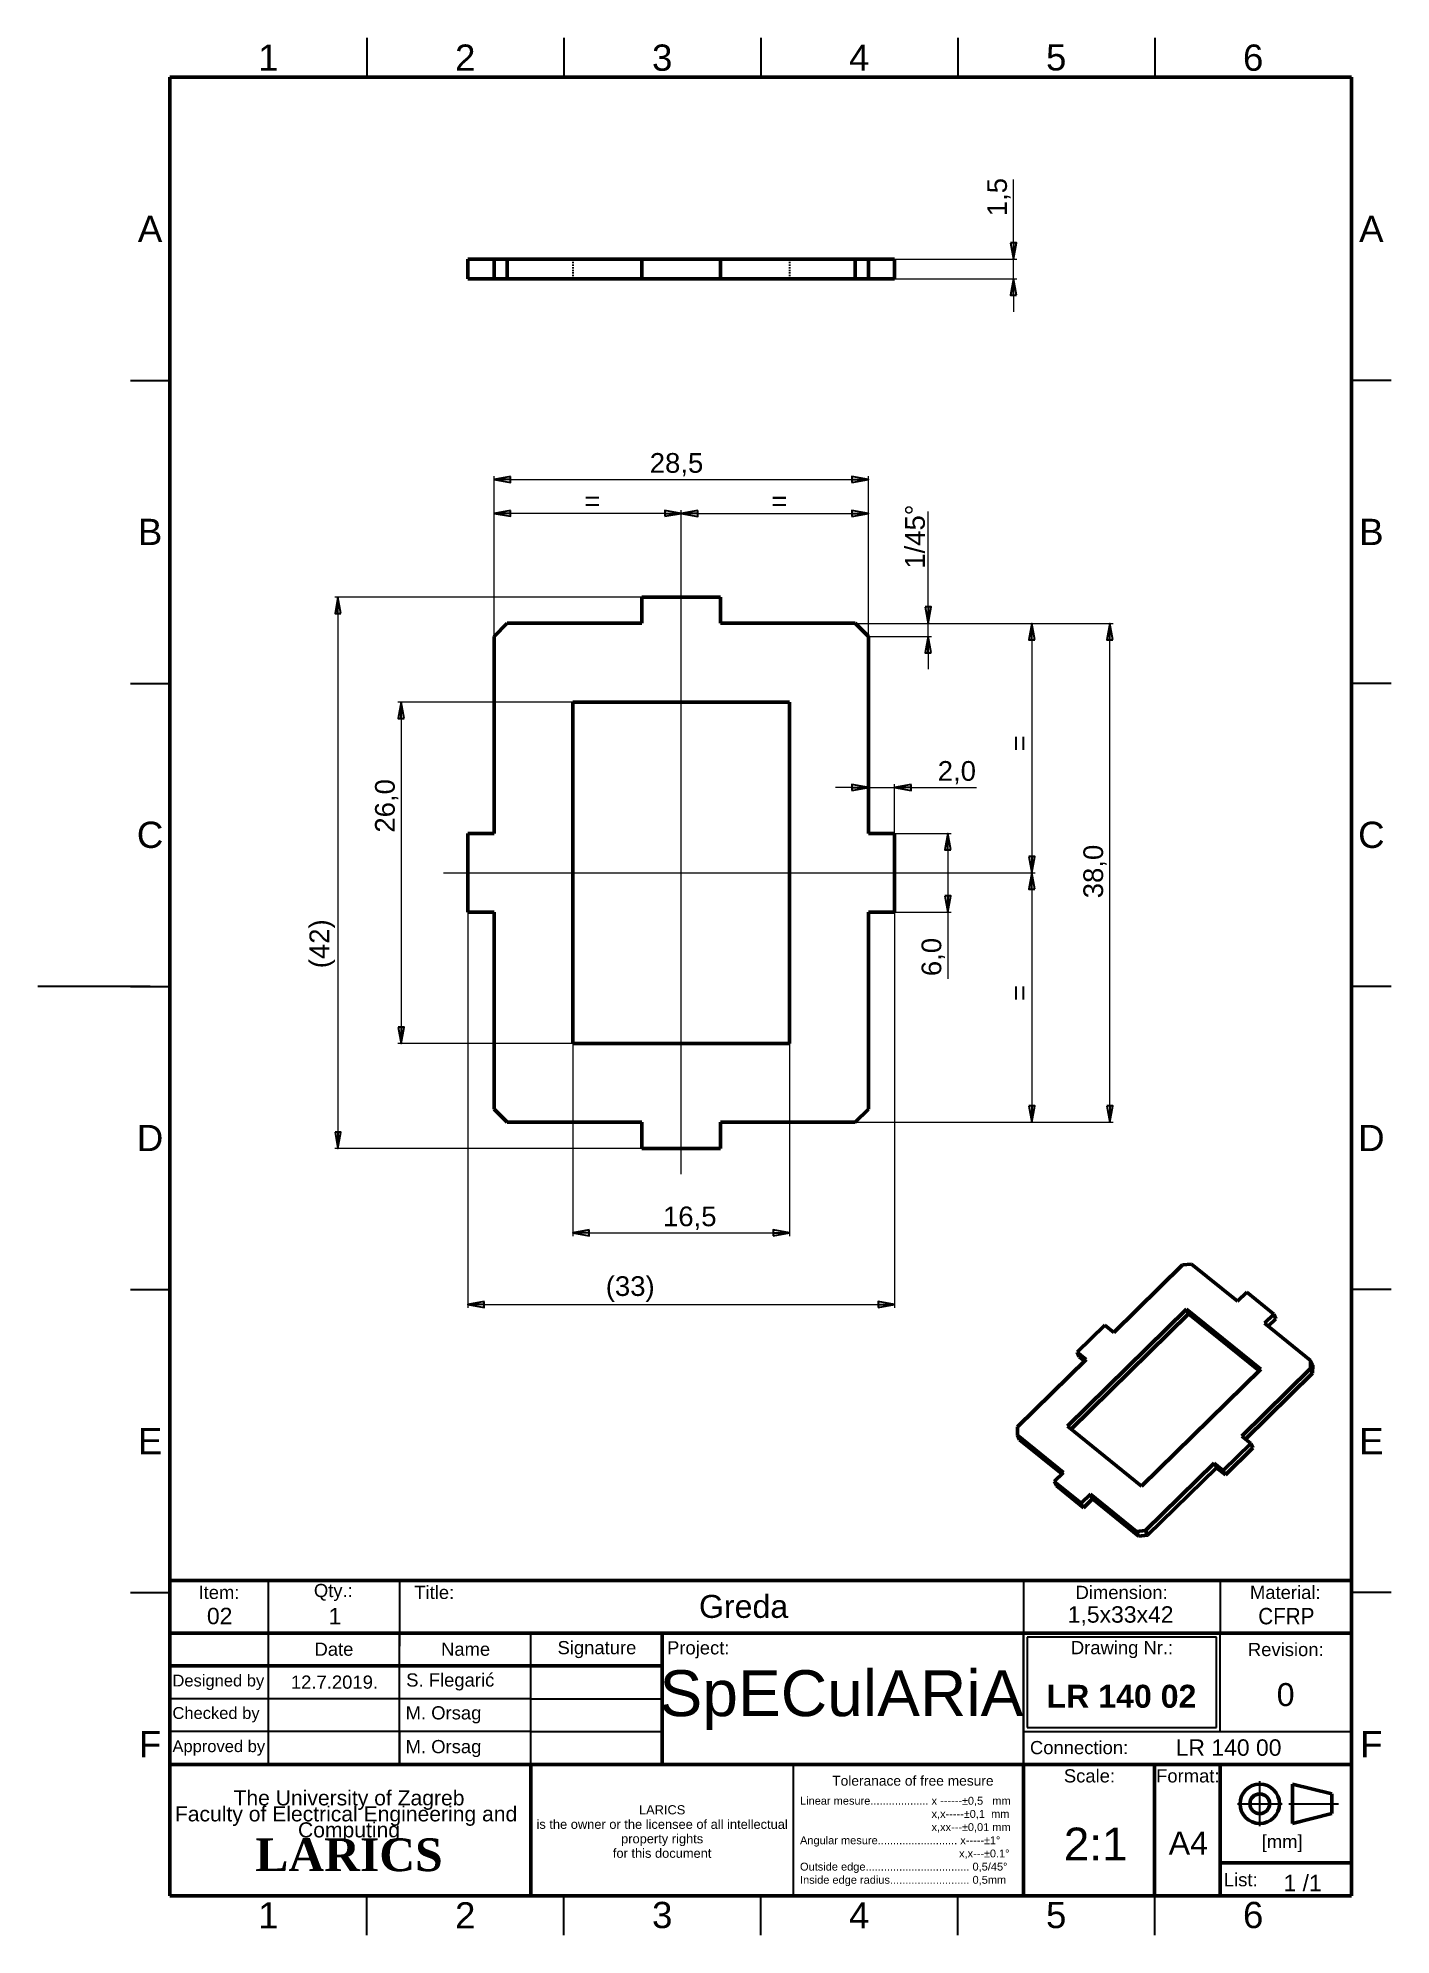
# Model space of a CAD drawing. Header units: millimetres. Extents: x 0 to 103, y 2 to 146.
import ezdxf
from ezdxf.enums import TextEntityAlignment as Align

# ---------------------------------------------------------------- set-up
doc = ezdxf.new("R2010")
doc.units = ezdxf.units.MM
doc.header["$LTSCALE"] = 0.5
doc.linetypes.add('CHAIN', pattern=[0.3543, 0.2362, -0.0295, 0.0591, -0.0295])
doc.linetypes.add('DASHED', pattern=[0.2068, 0.1655, -0.0413])
for name, color, linetype, lineweight in [('Centerline(INTECO)', 7, 'CHAIN', 18), ('Dimensions(INTECO)', 7, 'Continuous', 25), ('Hidden Edges(INTECO)', 7, 'DASHED', 25), ('Sketch Geometry(INTECO)', 7, 'Continuous', 50), ('Symbols(INTECO)', 7, 'Continuous', 18)]:
    doc.layers.add(name, color=color, linetype=linetype, lineweight=lineweight)
doc.layers.add('Visible Edges(INTECO)', color=7, linetype='Continuous', lineweight=50, true_color=0x262659)
doc.styles.add('Current-ISO-INTECO', font='arial.ttf')
doc.styles.add('Current-ISO-INTECODimensionsText', font='arial.ttf')
doc.styles.add('Text Style101', font='arial.ttf')
doc.styles.add('Text Style102', font='arialbd.ttf')
doc.styles.add('Text Style108', font='arial.ttf', dxfattribs={"width": 0.9})
doc.styles.add('Text Style40', font='arial.ttf')
doc.styles.add('Text Style77', font='arial.ttf')
doc.styles.add('Text Style81', font='arial.ttf')
doc.dimstyles.new('ISO - INTECO', dxfattribs={"dimscale": 0.5, "dimtxt": 3, "dimasz": 2.5, "dimexe": 0.5, "dimexo": 0, "dimgap": 0.4, "dimtad": 1, "dimrnd": 1e-08, "dimzin": 0, "dimtxsty": 'Current-ISO-INTECODimensionsText', "dimblk": 'Filled-3', "dimcen": 0.09, "dimdle": 7, "dimclrd": 7, "dimclre": 7, "dimclrt": 7, "dimadec": 1, "dimazin": 0, "dimtfac": 0.666667, "dimtmove": 0, "dimatfit": 3, "dimfxl": 1, "dimtolj": 1, "dimlwd": 15, "dimlwe": 15, "dimarcsym": 0})

# ---------------------------------------------------------------- blocks, each defined once
blk = doc.blocks.new('Borders INTECO Okvir')
at = {"layer": 'Sketch Geometry(INTECO)', "lineweight": 25}
for p, q in [((50, 293), (50, 287)), ((80, 293), (80, 287)), ((110, 293), (110, 287)), ((140, 293), (140, 287)), ((170, 293), (170, 287)), ((14, 240.83), (20, 240.83)), ((206, 240.83), (200, 240.83)), ((14, 194.67), (20, 194.67)), ((206, 194.67), (200, 194.67)), ((17, 148.5), (-0.07, 148.5)), ((14, 148.5), (20, 148.5)), ((206, 148.5), (200, 148.5)), ((14, 102.33), (20, 102.33)), ((206, 102.33), (200, 102.33)), ((14, 56.17), (20, 56.17)), ((206, 56.17), (200, 56.17)), ((50, 4), (50, 10)), ((80, 4), (80, 10)), ((110, 4), (110, 10)), ((140, 4), (140, 10)), ((170, 4), (170, 10))]:
    blk.add_line(p, q, dxfattribs=at)
at = {"layer": 'Sketch Geometry(INTECO)'}
for p, q in [((200, 287), (20, 287)), ((20, 287), (20, 10)), ((200, 10), (200, 287)), ((20, 10), (200, 10))]:
    blk.add_line(p, q, dxfattribs=at)
at = {"layer": 'Symbols(INTECO)', "color": 7, "char_height": 4, "style": 'Current-ISO-INTECO'}
for s, insert, attachment_point in [('\\fArial|b0|i0;\\H4.0000;1', (35, 292), 2), ('\\fArial|b0|i0;\\H4.0000;2', (65, 292), 2), ('\\fArial|b0|i0;\\H4.0000;3', (95, 292), 2), ('\\fArial|b0|i0;\\H4.0000;4', (125, 292), 2), ('\\fArial|b0|i0;\\H4.0000;5', (155, 292.05), 2), ('\\fArial|b0|i0;\\H4.0000;6', (185, 292), 2), ('\\fArial|b0|i0;\\H4.0000;A', (17, 263.92), 5), ('\\fArial|b0|i0;\\H4.0000;A', (203, 263.92), 5), ('\\fArial|b0|i0;\\H4.0000;B', (17, 217.75), 5), ('\\fArial|b0|i0;\\H4.0000;B', (203, 217.75), 5), ('\\fArial|b0|i0;\\H4.0000;C', (17, 171.58), 5), ('\\fArial|b0|i0;\\H4.0000;C', (203, 171.58), 5), ('\\fArial|b0|i0;\\H4.0000;D', (17, 125.42), 5), ('\\fArial|b0|i0;\\H4.0000;D', (203, 125.42), 5), ('\\fArial|b0|i0;\\H4.0000;E', (17, 79.25), 5), ('\\fArial|b0|i0;\\H4.0000;E', (203, 79.25), 5), ('\\fArial|b0|i0;\\H4.0000;F', (17, 33.08), 5), ('\\fArial|b0|i0;\\H4.0000;F', (203, 33.08), 5), ('\\fArial|b0|i0;\\H4.0000;1', (35, 5), 8), ('\\fArial|b0|i0;\\H4.0000;2', (65, 5), 8), ('\\fArial|b0|i0;\\H4.0000;3', (95, 5), 8), ('\\fArial|b0|i0;\\H4.0000;4', (125, 5), 8), ('\\fArial|b0|i0;\\H4.0000;5', (155, 5), 8), ('\\fArial|b0|i0;\\H4.0000;6', (185, 5), 8)]:
    blk.add_mtext(s, dxfattribs=dict(at, insert=insert, attachment_point=attachment_point))
blk = doc.blocks.new('Title Blocks LARICS Radionicka EN')
at = {"layer": 'Sketch Geometry(INTECO)'}
for p, q in [((9.74, 57.81), (9.74, 67.81)), ((9.74, 67.81), (24.74, 67.81)), ((24.74, 67.81), (44.74, 67.81)), ((44.74, 67.81), (139.74, 67.81)), ((139.74, 67.81), (169.74, 67.81)), ((169.74, 67.81), (189.74, 67.81)), ((189.74, 67.81), (189.74, 59.81)), ((9.74, 59.81), (9.74, 54.81)), ((24.74, 59.81), (9.74, 59.81)), ((44.74, 59.81), (24.74, 59.81)), ((64.74, 59.81), (44.74, 59.81)), ((64.74, 59.81), (84.74, 59.81)), ((84.74, 39.81), (84.74, 59.81)), ((84.74, 59.81), (139.74, 59.81)), ((139.74, 59.81), (189.74, 59.81)), ((189.74, 59.81), (189.74, 39.81)), ((9.74, 54.81), (9.74, 49.81)), ((24.74, 54.81), (9.74, 54.81)), ((44.74, 54.81), (24.74, 54.81)), ((64.74, 54.81), (44.74, 54.81)), ((64.74, 54.81), (84.74, 54.81)), ((9.74, 49.81), (9.74, 44.81)), ((9.74, 44.81), (9.74, 39.81)), ((84.74, 44.81), (84.74, 39.81)), ((64.74, 39.81), (9.74, 39.81)), ((9.74, 39.81), (9.74, 19.81)), ((64.74, 19.81), (64.74, 39.81)), ((139.74, 39.81), (64.74, 39.81)), ((64.74, 39.81), (64.74, 19.81)), ((139.74, 39.81), (84.74, 39.81)), ((139.74, 19.81), (139.74, 39.81)), ((159.74, 39.81), (139.74, 39.81)), ((139.74, 39.81), (139.74, 19.81)), ((189.74, 39.81), (139.74, 39.81)), ((159.74, 19.81), (159.74, 39.81)), ((169.74, 39.81), (159.74, 39.81)), ((159.74, 39.81), (159.74, 19.81)), ((169.74, 19.81), (169.74, 39.81)), ((189.74, 39.81), (169.74, 39.81)), ((169.74, 39.81), (169.74, 19.81)), ((189.74, 19.81), (189.74, 39.81)), ((180.74, 36.81), (180.74, 30.81)), ((180.74, 36.81), (186.74, 35.31)), ((186.74, 35.31), (186.74, 32.31)), ((180.74, 30.81), (186.74, 32.31)), ((169.74, 24.81), (189.74, 24.81)), ((9.74, 19.81), (64.74, 19.81)), ((64.74, 19.81), (139.74, 19.81)), ((139.74, 19.81), (159.74, 19.81)), ((159.74, 19.81), (169.74, 19.81)), ((169.74, 19.81), (189.74, 19.81))]:
    blk.add_line(p, q, dxfattribs=at)
at = {"layer": 'Sketch Geometry(INTECO)', "lineweight": 25}
for p, q in [((24.74, 67.81), (24.74, 57.8)), ((44.74, 67.81), (44.74, 57.8)), ((139.74, 67.81), (139.74, 59.81)), ((169.74, 67.81), (169.74, 59.81)), ((24.74, 59.81), (24.74, 54.81)), ((44.74, 54.81), (44.74, 59.81)), ((64.74, 54.81), (64.74, 59.81)), ((139.74, 59.81), (139.74, 39.81)), ((139.74, 39.81), (139.74, 59.81)), ((169.14, 59.21), (140.34, 59.21)), ((140.34, 59.21), (140.34, 45.41)), ((169.14, 45.41), (169.14, 59.21)), ((169.74, 44.81), (169.74, 59.81)), ((24.74, 54.81), (24.74, 49.81)), ((44.74, 49.81), (44.74, 54.81)), ((64.74, 49.81), (64.74, 54.81)), ((24.74, 49.81), (9.74, 49.81)), ((24.74, 49.81), (24.74, 44.81)), ((44.74, 49.81), (24.74, 49.81)), ((44.74, 44.81), (44.74, 49.81)), ((64.74, 49.81), (44.74, 49.81)), ((64.74, 44.81), (64.74, 49.81)), ((64.74, 49.81), (84.74, 49.81)), ((24.74, 44.81), (9.74, 44.81)), ((44.74, 44.81), (24.74, 44.81)), ((24.74, 44.81), (24.74, 39.81)), ((44.74, 39.81), (44.74, 44.81)), ((64.74, 44.81), (44.74, 44.81)), ((44.74, 44.81), (44.74, 39.81)), ((64.74, 39.81), (64.74, 44.81)), ((64.74, 44.81), (84.74, 44.81)), ((139.74, 44.81), (189.74, 44.81)), ((140.34, 45.41), (169.14, 45.41)), ((104.74, 19.81), (104.74, 39.81))]:
    blk.add_line(p, q, dxfattribs=at)
at = {"layer": 'Sketch Geometry(INTECO)', "linetype": 'Continuous', "lineweight": 25}
for p, q in [((175.74, 30.4), (175.74, 37.25)), ((172.36, 33.81), (179.15, 33.81)), ((180.18, 33.81), (187.72, 33.81))]:
    blk.add_line(p, q, dxfattribs=at)
at = {"layer": 'Sketch Geometry(INTECO)'}
for radius in [3, 1.5]:
    blk.add_circle((175.74, 33.81), radius, dxfattribs=at)
at = {"layer": 'Symbols(INTECO)', "color": 7, "style": 'Current-ISO-INTECO'}
for s, insert, char_height, width, attachment_point in [('Item:', (17.24, 66), 2.007, 15.1495, 5), ('Qty.:', (34.65, 66), 2.007, 19.3631, 5), ('Dimension:', (154.71, 66), 2.007, 28.4296, 5), ('Material:', (179.63, 66), 2.007, 18.4679, 5), ('Date', (34.75, 57.35), 2.007, 20.0481, 5), ('Name', (54.8, 57.35), 2.007, 20.0481, 5), ('Signature', (74.8, 57.3), 2.007, 20.1445, 5), ('Project:', (85.48, 57.27), 2.007, 16.0912, 4), ('Drawing Nr.:', (154.77, 57.3), 2.0066, 29.9734, 5), ('Revision:', (179.71, 57.3), 2.007, 19.8632, 5), ('\\fArial|b0|i0;\\H1.8000;Designed by', (10.15, 52.31), 1.8, 14.8433, 4), ('\\fArial|b0|i0;\\H1.8000;Checked by', (10.15, 47.37), 1.8, 14.8433, 4), ('\\fArial|b0|i0;\\H1.8000;Approved by', (10.15, 42.31), 1.8, 14.8433, 4), ('Connection:', (140.75, 42.36), 2.0066, 16.7091, 4), ('\\fArial|b0|i0;\\H1.5000;Toleranace of free mesure', (122.92, 37.31), 1.5, 44.5938, 5), ('Scale:', (149.81, 39.07), 2.007, 19.68, 2), ('Format:', (164.79, 39.07), 2.007, 9.8587, 2), ('[mm]', (176.05, 29.06), 2.007, 6.2278, 1), ('List:', (170.28, 22.23), 2.007, 5.4215, 4)]:
    blk.add_mtext(s, dxfattribs=dict(at, insert=insert, char_height=char_height, width=width, attachment_point=attachment_point))
at = {"layer": 'Symbols(INTECO)', "color": 7, "insert": (50.03, 66), "char_height": 2.007, "attachment_point": 5, "style": 'Current-ISO-INTECO'}
blk.add_mtext('Title:', dxfattribs=at)
at = {"layer": 'Symbols(INTECO)', "color": 7, "style": 'Current-ISO-INTECO'}
for s, insert, char_height, width, attachment_point, line_spacing_factor in [('{\\H1.14622x;The University of Zagreb\\PFaculty of Electrical Engineering and \\H1.56004x; \\H0.64101x;Computing\\H1.639x; \\H0.66318x;\\P\\fGeorgia|b1|i0|c0|p18;\\H2x;LARICS\\H1.30482x; }', (37.04, 29.67), 2.0066, 54.7763, 5, 0.635947), ('\\fArial|b0|i0;\\H1.2000;Linear mesure................... x ------\\fAIGDT|b0|i0;\\H1.2000;`\\fArial|b0|i0;\\H1.2000;0,5   mm\\P                                           x,x-----\\fAIGDT|b0|i0;\\H1.2000;`\\fArial|b0|i0;\\H1.2000;0,1  mm\\P                                           x,xx---\\fAIGDT|b0|i0;\\H1.2000;`\\fArial|b0|i0;\\H1.2000;0,01 mm\\PAngular mesure.......................... x-----\\fAIGDT|b0|i0;\\H1.2000;`\\fArial|b0|i0;\\H1.2000;1\\fAIGDT|b0|i0;\\H1.2000;~\\P\\fArial|b0|i0;\\H1.2000;                                                    x,x---\\fAIGDT|b0|i0;\\H1.2000;`\\fArial|b0|i0;\\H1.2000;0.1\\fAIGDT|b0|i0;\\H1.2000;~\\P\\fArial|b0|i0;\\H1.2000;Outside edge.................................. 0,5/45\\fAIGDT|b0|i0;\\H1.2000;~\\P\\fArial|b0|i0;\\H1.2000;Inside edge radius.......................... 0,5mm', (105.73, 28.07), 1.2, 34.7556, 4, 1.0033), ('\\fArial|b0|i0;\\H1.4000;LARICS\\Pis the owner or the licensee of all intellectual property rights\\Pfor this document', (84.73, 29.58), 1.4, 40.0328, 5, 0.944222), ('\\fArial|b0|i0;\\H2.5000;1 /1 ', (182.27, 21.73), 2.5, 16.21, 5, 0.708166)]:
    blk.add_mtext(s, dxfattribs=dict(at, insert=insert, char_height=char_height, width=width, attachment_point=attachment_point, line_spacing_factor=line_spacing_factor))
at = {"layer": 'Symbols(INTECO)', "color": 7}
for tag, p, height, style in [('Pozicija_001', (15.4, 61.17), 2.5, 'Text Style77'), ('Komada_001', (33.93, 61.15), 2.5, 'Text Style77'), ('TITLE_001', (90.34, 62.13), 3.5, 'Text Style40'), ('Gabariti_001', (146.5, 61.4), 2.5, 'Text Style77'), ('CREATION_DATE_001', (28.19, 51.34), 2.01, 'Current-ISO-INTECO'), ('AUTHOR_001', (45.75, 51.67), 2.01, 'Current-ISO-INTECO'), ('PROJECT_001', (84.32, 47.16), 7, 'Text Style101'), ('REVISION_NUMBER_001', (178.33, 48.7), 3.5, 'Text Style40'), ('PART_NUMBER_001', (143.27, 48.44), 3.5, 'Text Style102'), ('CHECKED_BY_001', (45.66, 46.66), 2.01, 'Current-ISO-INTECO'), ('ENG_APPROVED_BY_001', (45.66, 41.52), 2.01, 'Current-ISO-INTECO'), ('Veza_sa_001', (162.94, 41.13), 2.5, 'Text Style77'), ('<Mjerilo>_001', (145.9, 25.18), 5, 'Text Style81'), ('Sheet_Size_001', (161.88, 26.08), 3.5, 'Text Style40')]:
    blk.add_attdef(tag, p, '', height=height, dxfattribs=dict(at, style=style))
at = {"layer": 'Symbols(INTECO)', "color": 7, "style": 'Text Style108', "width": 0.9}
blk.add_attdef('MATERIAL_001', (175.52, 61.15), '', height=2.5, dxfattribs=at)
at = {"layer": 'Symbols(INTECO)', "color": 7, "style": 'Current-ISO-INTECO'}
for tag, p in [('CHECKED_DATE', (34.71, 47.3)), ('ENG_APPROVAL_DATE', (34.77, 42.34))]:
    blk.add_attdef(tag, text='', height=2.01, dxfattribs=at).set_placement(p, align=Align.MIDDLE_CENTER)
blk = doc.blocks.new('Filled-3')
at = {"color": 0}
for p, q in [((0, 0), (-1, 0.18)), ((-1, 0.18), (-1, -0.18)), ((-1, 0), (0, 0)), ((-1, -0.18), (0, 0))]:
    blk.add_line(p, q, dxfattribs=at)
at = {"color": 0, "flags": 128}
blk.add_lwpolyline([(-1, -0.18), (0, 0), (-1, 0.18), (-1, -0.18)], dxfattribs=at)
at = {"color": 0}
blk.add_solid([(-1, -0.18), (0, 0), (-1, 0.18), (-1, -0.18)], dxfattribs=at)
blk = doc.blocks.new('*D25')
at = {"layer": 'Defpoints', "color": 0, "linetype": 'Continuous', "transparency": 16777216}
for p in [(62.2, 129.65), (62.2, 128.15), (74.25, 128.15)]:
    blk.add_point(p, dxfattribs=at)
at = {"layer": 'Dimensions(INTECO)', "color": 7, "linetype": 'Continuous', "lineweight": 15, "transparency": 16777216}
for p, q in [((74.25, 130.9), (74.25, 135.72)), ((62.2, 129.65), (74.5, 129.65)), ((74.25, 128.15), (74.25, 129.65)), ((62.2, 128.15), (74.5, 128.15)), ((74.25, 126.9), (74.25, 125.65))]:
    blk.add_line(p, q, dxfattribs=at)
at = {"layer": 'Dimensions(INTECO)', "color": 7, "linetype": 'Continuous', "lineweight": 15, "transparency": 16777216, "xscale": 1.25, "yscale": 1.25, "zscale": 1.25}
for p, rotation in [((74.25, 129.65), 270), ((74.25, 128.15), 90)]:
    blk.add_blockref('Filled-3', p, dxfattribs=dict(at, rotation=rotation))
at = {"layer": 'Dimensions(INTECO)', "color": 7, "linetype": 'Continuous', "lineweight": 18, "transparency": 16777216, "insert": (72.25, 132.92), "char_height": 1.5, "attachment_point": 1, "rotation": 90, "style": 'Current-ISO-INTECODimensionsText'}
blk.add_mtext('\\A1;1,5', dxfattribs=at)
blk = doc.blocks.new('*D26')
at = {"layer": 'Defpoints', "color": 0, "linetype": 'Continuous', "transparency": 16777216}
for p in [(40.7, 69.91), (57.2, 69.91), (57.2, 55.49)]:
    blk.add_point(p, dxfattribs=at)
at = {"layer": 'Dimensions(INTECO)', "color": 7, "linetype": 'Continuous', "lineweight": 15, "transparency": 16777216}
for p, q in [((40.7, 69.91), (40.7, 55.24)), ((57.2, 69.91), (57.2, 55.24)), ((41.95, 55.49), (55.95, 55.49))]:
    blk.add_line(p, q, dxfattribs=at)
at = {"layer": 'Dimensions(INTECO)', "color": 7, "linetype": 'Continuous', "lineweight": 15, "transparency": 16777216, "xscale": 1.25, "yscale": 1.25, "zscale": 1.25, "rotation": 180}
blk.add_blockref('Filled-3', (40.7, 55.49), dxfattribs=at)
at = {"layer": 'Dimensions(INTECO)', "color": 7, "linetype": 'Continuous', "lineweight": 15, "transparency": 16777216, "xscale": 1.25, "yscale": 1.25, "zscale": 1.25}
blk.add_blockref('Filled-3', (57.2, 55.49), dxfattribs=at)
at = {"layer": 'Dimensions(INTECO)', "color": 7, "linetype": 'Continuous', "lineweight": 18, "transparency": 16777216, "insert": (47.56, 57.49), "char_height": 1.5, "attachment_point": 1, "style": 'Current-ISO-INTECODimensionsText'}
blk.add_mtext('\\A1;16,5', dxfattribs=at)
blk = doc.blocks.new('*D27')
at = {"layer": 'Defpoints', "color": 0, "linetype": 'Continuous', "transparency": 16777216}
for p in [(40.7, 95.91), (27.63, 69.91), (40.7, 69.91)]:
    blk.add_point(p, dxfattribs=at)
at = {"layer": 'Dimensions(INTECO)', "color": 7, "linetype": 'Continuous', "lineweight": 15, "transparency": 16777216}
for p, q in [((40.7, 95.91), (27.38, 95.91)), ((27.63, 94.66), (27.63, 71.16)), ((40.7, 69.91), (27.38, 69.91))]:
    blk.add_line(p, q, dxfattribs=at)
at = {"layer": 'Dimensions(INTECO)', "color": 7, "linetype": 'Continuous', "lineweight": 15, "transparency": 16777216, "xscale": 1.25, "yscale": 1.25, "zscale": 1.25}
for p, rotation in [((27.63, 95.91), 90), ((27.63, 69.91), 270)]:
    blk.add_blockref('Filled-3', p, dxfattribs=dict(at, rotation=rotation))
at = {"layer": 'Dimensions(INTECO)', "color": 7, "linetype": 'Continuous', "lineweight": 18, "transparency": 16777216, "insert": (25.63, 85.97), "char_height": 1.5, "attachment_point": 1, "rotation": 90, "style": 'Current-ISO-INTECODimensionsText'}
blk.add_mtext('\\A1;26,0', dxfattribs=at)
blk = doc.blocks.new('*D28')
at = {"layer": 'Defpoints', "color": 0, "linetype": 'Continuous', "transparency": 16777216}
for p in [(63.2, 112.87), (34.7, 100.91), (63.2, 100.91)]:
    blk.add_point(p, dxfattribs=at)
at = {"layer": 'Dimensions(INTECO)', "color": 7, "linetype": 'Continuous', "lineweight": 15, "transparency": 16777216}
for p, q in [((34.7, 100.91), (34.7, 113.12)), ((35.95, 112.87), (61.95, 112.87)), ((63.2, 100.91), (63.2, 113.12))]:
    blk.add_line(p, q, dxfattribs=at)
at = {"layer": 'Dimensions(INTECO)', "color": 7, "linetype": 'Continuous', "lineweight": 15, "transparency": 16777216, "xscale": 1.25, "yscale": 1.25, "zscale": 1.25, "rotation": 180}
blk.add_blockref('Filled-3', (34.7, 112.87), dxfattribs=at)
at = {"layer": 'Dimensions(INTECO)', "color": 7, "linetype": 'Continuous', "lineweight": 15, "transparency": 16777216, "xscale": 1.25, "yscale": 1.25, "zscale": 1.25}
blk.add_blockref('Filled-3', (63.2, 112.87), dxfattribs=at)
at = {"layer": 'Dimensions(INTECO)', "color": 7, "linetype": 'Continuous', "lineweight": 18, "transparency": 16777216, "insert": (46.55, 114.88), "char_height": 1.5, "attachment_point": 1, "style": 'Current-ISO-INTECODimensionsText'}
blk.add_mtext('\\A1;28,5', dxfattribs=at)
blk = doc.blocks.new('*D29')
at = {"layer": 'Defpoints', "color": 0, "linetype": 'Continuous', "transparency": 16777216}
for p in [(62.2, 101.91), (81.58, 101.91), (62.2, 63.91)]:
    blk.add_point(p, dxfattribs=at)
at = {"layer": 'Dimensions(INTECO)', "color": 7, "linetype": 'Continuous', "lineweight": 15, "transparency": 16777216}
for p, q in [((62.2, 101.91), (81.83, 101.91)), ((81.58, 65.16), (81.58, 100.66)), ((62.2, 63.91), (81.83, 63.91))]:
    blk.add_line(p, q, dxfattribs=at)
at = {"layer": 'Dimensions(INTECO)', "color": 7, "linetype": 'Continuous', "lineweight": 15, "transparency": 16777216, "xscale": 1.25, "yscale": 1.25, "zscale": 1.25}
for p, rotation in [((81.58, 101.91), 90), ((81.58, 63.91), 270)]:
    blk.add_blockref('Filled-3', p, dxfattribs=dict(at, rotation=rotation))
at = {"layer": 'Dimensions(INTECO)', "color": 7, "linetype": 'Continuous', "lineweight": 18, "transparency": 16777216, "insert": (79.57, 80.97), "char_height": 1.5, "attachment_point": 1, "rotation": 90, "style": 'Current-ISO-INTECODimensionsText'}
blk.add_mtext('\\A1;38,0', dxfattribs=at)
blk = doc.blocks.new('*D30')
at = {"layer": 'Defpoints', "color": 0, "linetype": 'Continuous', "transparency": 16777216}
for p in [(45.95, 103.91), (22.81, 61.91), (45.95, 61.91)]:
    blk.add_point(p, dxfattribs=at)
at = {"layer": 'Dimensions(INTECO)', "color": 7, "linetype": 'Continuous', "lineweight": 15, "transparency": 16777216}
for p, q in [((45.95, 103.91), (22.56, 103.91)), ((22.81, 102.66), (22.81, 63.16)), ((45.95, 61.91), (22.56, 61.91))]:
    blk.add_line(p, q, dxfattribs=at)
at = {"layer": 'Dimensions(INTECO)', "color": 7, "linetype": 'Continuous', "lineweight": 15, "transparency": 16777216, "xscale": 1.25, "yscale": 1.25, "zscale": 1.25}
for p, rotation in [((22.81, 103.91), 90), ((22.81, 61.91), 270)]:
    blk.add_blockref('Filled-3', p, dxfattribs=dict(at, rotation=rotation))
at = {"layer": 'Dimensions(INTECO)', "color": 7, "linetype": 'Continuous', "lineweight": 18, "transparency": 16777216, "insert": (20.64, 75.64), "char_height": 1.5, "attachment_point": 1, "rotation": 90, "style": 'Current-ISO-INTECODimensionsText'}
blk.add_mtext('\\A1;\\fArial|b0|i0;\\H1.5000;(42)', dxfattribs=at)
blk = doc.blocks.new('*D31')
at = {"layer": 'Defpoints', "color": 0, "linetype": 'Continuous', "transparency": 16777216}
for p in [(32.7, 79.91), (65.2, 79.91), (65.2, 50.02)]:
    blk.add_point(p, dxfattribs=at)
at = {"layer": 'Dimensions(INTECO)', "color": 7, "linetype": 'Continuous', "lineweight": 15, "transparency": 16777216}
for p, q in [((32.7, 79.91), (32.7, 49.77)), ((65.2, 79.91), (65.2, 49.77)), ((33.95, 50.02), (63.95, 50.02))]:
    blk.add_line(p, q, dxfattribs=at)
at = {"layer": 'Dimensions(INTECO)', "color": 7, "linetype": 'Continuous', "lineweight": 15, "transparency": 16777216, "xscale": 1.25, "yscale": 1.25, "zscale": 1.25, "rotation": 180}
blk.add_blockref('Filled-3', (32.7, 50.02), dxfattribs=at)
at = {"layer": 'Dimensions(INTECO)', "color": 7, "linetype": 'Continuous', "lineweight": 15, "transparency": 16777216, "xscale": 1.25, "yscale": 1.25, "zscale": 1.25}
blk.add_blockref('Filled-3', (65.2, 50.02), dxfattribs=at)
at = {"layer": 'Dimensions(INTECO)', "color": 7, "linetype": 'Continuous', "lineweight": 18, "transparency": 16777216, "insert": (43.2, 52.18), "char_height": 1.5, "attachment_point": 1, "style": 'Current-ISO-INTECODimensionsText'}
blk.add_mtext('\\A1;\\fArial|b0|i0;\\H1.5000;(33)', dxfattribs=at)
blk = doc.blocks.new('*D32')
at = {"layer": 'Defpoints', "color": 0, "linetype": 'Continuous', "transparency": 16777216}
for p in [(34.7, 110.29), (48.95, 105.44), (34.7, 100.91)]:
    blk.add_point(p, dxfattribs=at)
at = {"layer": 'Dimensions(INTECO)', "color": 7, "linetype": 'Continuous', "lineweight": 15, "transparency": 16777216}
for p, q in [((34.7, 100.91), (34.7, 110.54)), ((47.7, 110.29), (35.95, 110.29)), ((48.95, 105.44), (48.95, 110.54))]:
    blk.add_line(p, q, dxfattribs=at)
at = {"layer": 'Dimensions(INTECO)', "color": 7, "linetype": 'Continuous', "lineweight": 15, "transparency": 16777216, "xscale": 1.25, "yscale": 1.25, "zscale": 1.25, "rotation": 180}
blk.add_blockref('Filled-3', (34.7, 110.29), dxfattribs=at)
at = {"layer": 'Dimensions(INTECO)', "color": 7, "linetype": 'Continuous', "lineweight": 15, "transparency": 16777216, "xscale": 1.25, "yscale": 1.25, "zscale": 1.25}
blk.add_blockref('Filled-3', (48.95, 110.29), dxfattribs=at)
at = {"layer": 'Dimensions(INTECO)', "color": 7, "linetype": 'Continuous', "lineweight": 18, "transparency": 16777216, "insert": (40.98, 111.99), "char_height": 1.5, "attachment_point": 1, "style": 'Current-ISO-INTECODimensionsText'}
blk.add_mtext('\\A1; \\fArial|b0|i0;\\H1.5000;=', dxfattribs=at)
blk = doc.blocks.new('*D33')
at = {"layer": 'Defpoints', "color": 0, "linetype": 'Continuous', "transparency": 16777216}
for p in [(63.2, 110.28), (48.95, 105.44), (63.2, 100.91)]:
    blk.add_point(p, dxfattribs=at)
at = {"layer": 'Dimensions(INTECO)', "color": 7, "linetype": 'Continuous', "lineweight": 15, "transparency": 16777216}
for p, q in [((48.95, 105.44), (48.95, 110.53)), ((50.2, 110.28), (61.95, 110.28)), ((63.2, 100.91), (63.2, 110.53))]:
    blk.add_line(p, q, dxfattribs=at)
at = {"layer": 'Dimensions(INTECO)', "color": 7, "linetype": 'Continuous', "lineweight": 15, "transparency": 16777216, "xscale": 1.25, "yscale": 1.25, "zscale": 1.25, "rotation": 180}
blk.add_blockref('Filled-3', (48.95, 110.28), dxfattribs=at)
at = {"layer": 'Dimensions(INTECO)', "color": 7, "linetype": 'Continuous', "lineweight": 15, "transparency": 16777216, "xscale": 1.25, "yscale": 1.25, "zscale": 1.25}
blk.add_blockref('Filled-3', (63.2, 110.28), dxfattribs=at)
at = {"layer": 'Dimensions(INTECO)', "color": 7, "linetype": 'Continuous', "lineweight": 18, "transparency": 16777216, "insert": (55.23, 111.98), "char_height": 1.5, "attachment_point": 1, "style": 'Current-ISO-INTECODimensionsText'}
blk.add_mtext('\\A1; \\fArial|b0|i0;\\H1.5000;=', dxfattribs=at)
blk = doc.blocks.new('*D34')
at = {"layer": 'Defpoints', "color": 0, "linetype": 'Continuous', "transparency": 16777216}
for p in [(62.2, 101.91), (67.68, 82.91), (75.64, 82.91)]:
    blk.add_point(p, dxfattribs=at)
at = {"layer": 'Dimensions(INTECO)', "color": 7, "linetype": 'Continuous', "lineweight": 15, "transparency": 16777216}
for p, q in [((62.2, 101.91), (75.89, 101.91)), ((75.64, 100.66), (75.64, 84.16)), ((67.68, 82.91), (75.89, 82.91))]:
    blk.add_line(p, q, dxfattribs=at)
at = {"layer": 'Dimensions(INTECO)', "color": 7, "linetype": 'Continuous', "lineweight": 15, "transparency": 16777216, "xscale": 1.25, "yscale": 1.25, "zscale": 1.25}
for p, rotation in [((75.64, 101.91), 90), ((75.64, 82.91), 270)]:
    blk.add_blockref('Filled-3', p, dxfattribs=dict(at, rotation=rotation))
at = {"layer": 'Dimensions(INTECO)', "color": 7, "linetype": 'Continuous', "lineweight": 18, "transparency": 16777216, "insert": (73.94, 91.57), "char_height": 1.5, "attachment_point": 1, "rotation": 90, "style": 'Current-ISO-INTECODimensionsText'}
blk.add_mtext('\\A1; \\fArial|b0|i0;\\H1.5000;=', dxfattribs=at)
blk = doc.blocks.new('*D35')
at = {"layer": 'Defpoints', "color": 0, "linetype": 'Continuous', "transparency": 16777216}
for p in [(67.68, 82.91), (62.2, 63.91), (75.64, 63.91)]:
    blk.add_point(p, dxfattribs=at)
at = {"layer": 'Dimensions(INTECO)', "color": 7, "linetype": 'Continuous', "lineweight": 15, "transparency": 16777216}
for p, q in [((67.68, 82.91), (75.89, 82.91)), ((75.64, 81.66), (75.64, 65.16)), ((62.2, 63.91), (75.89, 63.91))]:
    blk.add_line(p, q, dxfattribs=at)
at = {"layer": 'Dimensions(INTECO)', "color": 7, "linetype": 'Continuous', "lineweight": 15, "transparency": 16777216, "xscale": 1.25, "yscale": 1.25, "zscale": 1.25}
for p, rotation in [((75.64, 82.91), 90), ((75.64, 63.91), 270)]:
    blk.add_blockref('Filled-3', p, dxfattribs=dict(at, rotation=rotation))
at = {"layer": 'Dimensions(INTECO)', "color": 7, "linetype": 'Continuous', "lineweight": 18, "transparency": 16777216, "insert": (73.94, 72.57), "char_height": 1.5, "attachment_point": 1, "rotation": 90, "style": 'Current-ISO-INTECODimensionsText'}
blk.add_mtext('\\A1; \\fArial|b0|i0;\\H1.5000;=', dxfattribs=at)
blk = doc.blocks.new('*D36')
at = {"layer": 'Defpoints', "color": 0, "linetype": 'Continuous', "transparency": 16777216}
for p in [(63.2, 89.41), (63.2, 89.12), (65.2, 85.91)]:
    blk.add_point(p, dxfattribs=at)
at = {"layer": 'Dimensions(INTECO)', "color": 7, "linetype": 'Continuous', "lineweight": 15, "transparency": 16777216}
for p, q in [((65.2, 85.91), (65.2, 89.66)), ((61.95, 89.41), (60.7, 89.41)), ((63.2, 89.41), (65.2, 89.41)), ((66.45, 89.41), (71.43, 89.41))]:
    blk.add_line(p, q, dxfattribs=at)
at = {"layer": 'Dimensions(INTECO)', "color": 7, "linetype": 'Continuous', "lineweight": 15, "transparency": 16777216, "xscale": 1.25, "yscale": 1.25, "zscale": 1.25}
blk.add_blockref('Filled-3', (63.2, 89.41), dxfattribs=at)
at = {"layer": 'Dimensions(INTECO)', "color": 7, "linetype": 'Continuous', "lineweight": 15, "transparency": 16777216, "xscale": 1.25, "yscale": 1.25, "zscale": 1.25, "rotation": 180}
blk.add_blockref('Filled-3', (65.2, 89.41), dxfattribs=at)
at = {"layer": 'Dimensions(INTECO)', "color": 7, "linetype": 'Continuous', "lineweight": 18, "transparency": 16777216, "insert": (68.48, 91.42), "char_height": 1.5, "attachment_point": 1, "style": 'Current-ISO-INTECODimensionsText'}
blk.add_mtext('\\A1;2,0', dxfattribs=at)
blk = doc.blocks.new('*D37')
at = {"layer": 'Defpoints', "color": 0, "linetype": 'Continuous', "transparency": 16777216}
for p in [(65.2, 85.91), (65.2, 79.91), (69.25, 79.91)]:
    blk.add_point(p, dxfattribs=at)
at = {"layer": 'Dimensions(INTECO)', "color": 7, "linetype": 'Continuous', "lineweight": 15, "transparency": 16777216}
for p, q in [((65.2, 85.91), (69.5, 85.91)), ((69.25, 84.66), (69.25, 81.16)), ((65.2, 79.91), (69.5, 79.91)), ((69.25, 79.91), (69.25, 74.84))]:
    blk.add_line(p, q, dxfattribs=at)
at = {"layer": 'Dimensions(INTECO)', "color": 7, "linetype": 'Continuous', "lineweight": 15, "transparency": 16777216, "xscale": 1.25, "yscale": 1.25, "zscale": 1.25}
for p, rotation in [((69.25, 85.91), 90), ((69.25, 79.91), 270)]:
    blk.add_blockref('Filled-3', p, dxfattribs=dict(at, rotation=rotation))
at = {"layer": 'Dimensions(INTECO)', "color": 7, "linetype": 'Continuous', "lineweight": 18, "transparency": 16777216, "insert": (67.25, 75.04), "char_height": 1.5, "attachment_point": 1, "rotation": 90, "style": 'Current-ISO-INTECODimensionsText'}
blk.add_mtext('\\A1;6,0', dxfattribs=at)
blk = doc.blocks.new('*D38')
at = {"layer": 'Defpoints', "color": 0, "linetype": 'Continuous', "transparency": 16777216}
for p in [(62.2, 101.91), (63.2, 100.91), (67.75, 100.91)]:
    blk.add_point(p, dxfattribs=at)
at = {"layer": 'Dimensions(INTECO)', "color": 7, "linetype": 'Continuous', "lineweight": 15, "transparency": 16777216}
for p, q in [((67.75, 103.16), (67.75, 110.43)), ((62.2, 101.91), (68, 101.91)), ((67.75, 100.91), (67.75, 101.91)), ((63.2, 100.91), (68, 100.91)), ((67.75, 99.66), (67.75, 98.41))]:
    blk.add_line(p, q, dxfattribs=at)
at = {"layer": 'Dimensions(INTECO)', "color": 7, "linetype": 'Continuous', "lineweight": 15, "transparency": 16777216, "xscale": 1.25, "yscale": 1.25, "zscale": 1.25}
for p, rotation in [((67.75, 101.91), 270), ((67.75, 100.91), 90)]:
    blk.add_blockref('Filled-3', p, dxfattribs=dict(at, rotation=rotation))
at = {"layer": 'Dimensions(INTECO)', "color": 7, "linetype": 'Continuous', "lineweight": 18, "transparency": 16777216, "insert": (66, 106.07), "char_height": 1.5, "attachment_point": 1, "rotation": 90, "style": 'Current-ISO-INTECODimensionsText'}
blk.add_mtext('\\A1;\\fArial|b0|i0;\\H1.5000;1/45\\fAIGDT|b0|i0;\\H1.5000;~', dxfattribs=at)

msp = doc.modelspace()

# ---------------------------------------------------------------- linework, layer by layer
at = {"layer": 'Centerline(INTECO)', "linetype": 'Continuous'}
for p, q in [((48.949, 59.966), (48.949, 105.439)), ((30.846, 82.912), (67.678, 82.912))]:
    msp.add_line(p, q, dxfattribs=at)
at = {"layer": 'Hidden Edges(INTECO)'}
for p, q in [((40.699, 129.648), (40.699, 128.148)), ((57.199, 129.648), (57.199, 128.148))]:
    msp.add_line(p, q, dxfattribs=at)
at = {"layer": 'Visible Edges(INTECO)'}
for p, q in [((32.699, 129.648), (34.699, 129.648)), ((32.699, 129.648), (32.699, 128.148)), ((35.699, 129.648), (34.699, 129.648)), ((34.699, 129.648), (34.699, 128.148)), ((35.699, 128.148), (35.699, 129.648)), ((35.699, 129.648), (45.949, 129.648)), ((45.949, 129.648), (51.949, 129.648)), ((45.949, 129.648), (45.949, 128.148)), ((51.949, 129.648), (62.199, 129.648)), ((51.949, 129.648), (51.949, 128.148)), ((63.199, 129.648), (62.199, 129.648)), ((62.199, 129.648), (62.199, 128.148)), ((63.199, 128.148), (63.199, 129.648)), ((63.199, 129.648), (65.199, 129.648)), ((65.199, 129.648), (65.199, 128.148)), ((34.699, 128.148), (32.699, 128.148)), ((34.699, 128.148), (35.699, 128.148)), ((45.949, 128.148), (35.699, 128.148)), ((51.949, 128.148), (45.949, 128.148)), ((62.199, 128.148), (51.949, 128.148)), ((62.199, 128.148), (63.199, 128.148)), ((65.199, 128.148), (63.199, 128.148)), ((51.949, 103.912), (45.949, 103.912)), ((45.949, 103.912), (45.949, 101.912)), ((51.949, 101.912), (51.949, 103.912)), ((34.699, 100.912), (35.699, 101.912)), ((45.949, 101.912), (35.699, 101.912)), ((62.199, 101.912), (51.949, 101.912)), ((62.199, 101.912), (63.199, 100.912)), ((34.699, 100.912), (34.699, 85.912)), ((63.199, 85.912), (63.199, 100.912)), ((40.699, 69.912), (40.699, 95.912)), ((40.699, 95.912), (57.199, 95.912)), ((57.199, 95.912), (57.199, 69.912)), ((34.699, 85.912), (32.699, 85.912)), ((32.699, 85.912), (32.699, 79.912)), ((65.199, 85.912), (63.199, 85.912)), ((65.199, 79.912), (65.199, 85.912)), ((32.699, 79.912), (34.699, 79.912)), ((34.699, 79.912), (34.699, 64.912)), ((63.199, 64.912), (63.199, 79.912)), ((63.199, 79.912), (65.199, 79.912)), ((57.199, 69.912), (40.699, 69.912)), ((35.699, 63.912), (34.699, 64.912)), ((35.699, 63.912), (45.949, 63.912)), ((45.949, 63.912), (45.949, 61.912)), ((51.949, 63.912), (62.199, 63.912)), ((51.949, 61.912), (51.949, 63.912)), ((63.199, 64.912), (62.199, 63.912)), ((45.949, 61.912), (51.949, 61.912)), ((87.114, 53.045), (81.88, 47.903)), ((87.114, 53.045), (87.806, 53.111)), ((91.315, 50.271), (87.806, 53.111)), ((92.013, 50.957), (91.315, 50.271)), ((94.067, 49.295), (92.013, 50.957)), ((78.351, 40.756), (87.424, 49.669)), ((87.581, 49.315), (78.635, 40.526)), ((87.424, 49.669), (93.072, 45.098)), ((87.581, 49.315), (87.424, 49.669)), ((92.946, 44.973), (87.581, 49.315)), ((93.369, 48.609), (94.067, 49.295)), ((94.067, 49.295), (94.224, 48.94)), ((81.195, 48.457), (79.102, 46.4)), ((81.88, 47.903), (81.195, 48.457)), ((96.878, 45.769), (93.369, 48.609)), ((94.224, 48.94), (93.653, 48.379)), ((79.102, 46.4), (79.786, 45.846)), ((79.102, 46.4), (79.259, 46.046)), ((79.786, 45.846), (74.552, 40.704)), ((79.66, 45.722), (79.259, 46.046)), ((93.072, 45.098), (83.999, 36.184)), ((91.637, 40.007), (96.871, 45.149)), ((97.029, 44.795), (91.921, 39.777)), ((96.878, 45.769), (96.871, 45.149)), ((96.871, 45.149), (97.029, 44.795)), ((97.035, 45.415), (96.878, 45.769)), ((97.029, 44.795), (97.035, 45.415)), ((74.545, 40.084), (74.552, 40.704)), ((83.999, 36.184), (78.351, 40.756)), ((74.703, 39.73), (74.545, 40.084)), ((74.545, 40.084), (78.054, 37.244)), ((77.928, 37.12), (74.703, 39.73)), ((90.228, 37.396), (92.322, 39.453)), ((92.479, 39.099), (90.385, 37.042)), ((92.322, 39.453), (91.637, 40.007)), ((92.322, 39.453), (92.479, 39.099)), ((84.309, 32.808), (89.543, 37.95)), ((89.701, 37.596), (84.466, 32.454)), ((89.543, 37.95), (90.228, 37.396)), ((89.701, 37.596), (89.543, 37.95)), ((90.385, 37.042), (89.701, 37.596)), ((78.054, 37.244), (77.356, 36.559)), ((77.356, 36.559), (79.41, 34.896)), ((77.356, 36.559), (77.514, 36.204)), ((79.568, 34.542), (77.514, 36.204)), ((90.228, 37.396), (90.385, 37.042)), ((79.41, 34.896), (80.108, 35.582)), ((79.41, 34.896), (79.568, 34.542)), ((80.266, 35.228), (79.568, 34.542)), ((80.108, 35.582), (83.617, 32.742)), ((80.108, 35.582), (80.266, 35.228)), ((83.775, 32.388), (80.266, 35.228)), ((84.309, 32.808), (83.617, 32.742)), ((83.617, 32.742), (83.775, 32.388)), ((83.775, 32.388), (84.466, 32.454)), ((84.466, 32.454), (84.309, 32.808))]:
    msp.add_line(p, q, dxfattribs=at)

# ---------------------------------------------------------------- block references
at = {"xscale": 0.5, "yscale": 0.5, "zscale": 0.5}
msp.add_blockref('Borders INTECO Okvir', (0, 0), dxfattribs=at)
msp.add_blockref('Title Blocks LARICS Radionicka EN', (5.129, -4.907), dxfattribs=at).add_auto_attribs({'Sheet_Size_001': 'A4', '<Mjerilo>_001': '2:1', 'CREATION_DATE_001': '12.7.2019.', 'AUTHOR_001': 'S. Flegarić', 'CHECKED_BY_001': 'M. Orsag', 'ENG_APPROVED_BY_001': 'M. Orsag', 'PROJECT_001': 'SpECulARiA', 'PART_NUMBER_001': 'LR 140 02', 'REVISION_NUMBER_001': '0', 'Veza_sa_001': 'LR 140 00', 'TITLE_001': 'Greda', 'MATERIAL_001': 'CFRP', 'Pozicija_001': '02', 'Komada_001': '1', 'Gabariti_001': '1,5x33x42'})

# ---------------------------------------------------------------- dimensions: what is measured, and where the dimension line sits
at = {"layer": 'Dimensions(INTECO)', "color": 7, "linetype": 'Continuous', "lineweight": 18}
for base, p1, p2, angle, override, picture, middle in [((74.25, 128.148), (62.199, 129.648), (62.199, 128.148), 270, {"dimgap": 0.4, "dimdec": 1, "dimtol": 0, "dimlim": 0, "dimtp": 0, "dimtm": 0, "dimtdec": 1, "dimtofl": 1, "dimatfit": 1}, '*D25', (74.25, 134.223)), ((63.199, 112.873), (34.699, 100.912), (63.199, 100.912), 180, {"dimgap": 0.4, "dimdec": 1, "dimtol": 0, "dimlim": 0, "dimtp": 0, "dimtm": 0, "dimtdec": 1, "dimtofl": 0, "dimatfit": 1}, '*D28', (48.518, 112.873)), ((81.576, 101.912), (62.199, 63.912), (62.199, 101.912), 270, {"dimgap": 0.4, "dimdec": 1, "dimtol": 0, "dimlim": 0, "dimtp": 0, "dimtm": 0, "dimtdec": 1, "dimtofl": 0, "dimatfit": 1}, '*D29', (81.576, 82.912)), ((27.63, 69.912), (40.699, 95.912), (40.699, 69.912), 270, {"dimgap": 0.4, "dimdec": 1, "dimtol": 0, "dimlim": 0, "dimtp": 0, "dimtm": 0, "dimtdec": 1, "dimtofl": 0, "dimatfit": 1}, '*D27', (27.63, 87.93)), ((69.249, 79.912), (65.199, 85.912), (65.199, 79.912), 270, {"dimgap": 0.4, "dimdec": 1, "dimtol": 0, "dimlim": 0, "dimtp": 0, "dimtm": 0, "dimtdec": 1, "dimtofl": 0, "dimatfit": 2}, '*D37', (69.249, 76.403))]:
    dim = msp.add_linear_dim(base=base, p1=p1, p2=p2, angle=angle, dimstyle='ISO - INTECO', override=override, dxfattribs=at)
    dim.commit()
    dim.dimension.update_dxf_attribs({"geometry": picture, "text_midpoint": middle, "dimtype": 160})
for base, p2, picture, middle in [((34.699, 110.29), (34.699, 100.912), '*D32', (41.824, 110.29)), ((63.199, 110.283), (63.199, 100.912), '*D33', (56.074, 110.283))]:
    dim = msp.add_linear_dim(base=base, p1=(48.949, 105.439), p2=p2, text=' \\fArial|b0|i0;\\H1.5000;=', dimstyle='ISO - INTECO', override={"dimgap": 0.4, "dimdec": 2, "dimtol": 0, "dimlim": 0, "dimtp": 0, "dimtm": 0, "dimtdec": 2, "dimtofl": 0, "dimatfit": 1}, dxfattribs=at)
    dim.commit()
    dim.dimension.update_dxf_attribs({"geometry": picture, "text_midpoint": middle, "dimtype": 160})
for base, p1, p2, angle, text, override, picture, middle in [((67.749, 100.912), (62.199, 101.912), (63.199, 100.912), 90, '\\fArial|b0|i0;\\H1.5000;<>/45\\fAIGDT|b0|i0;\\H1.5000;~', {"dimgap": 0.4, "dimdec": 0, "dimtol": 0, "dimlim": 0, "dimtp": 0, "dimtm": 0, "dimtdec": 0, "dimtofl": 1, "dimatfit": 1}, '*D38', (67.749, 108.152)), ((22.807, 61.912), (45.949, 103.912), (45.949, 61.912), 90, '\\fArial|b0|i0;\\H1.5000;(<>)', {"dimgap": 0.4, "dimdec": 0, "dimtol": 0, "dimlim": 0, "dimtp": 0, "dimtm": 0, "dimtdec": 0, "dimtofl": 0, "dimatfit": 1}, '*D30', (22.807, 77.402)), ((75.637, 82.912), (62.199, 101.912), (67.678, 82.912), 90, ' \\fArial|b0|i0;\\H1.5000;=', {"dimgap": 0.4, "dimdec": 2, "dimtol": 0, "dimlim": 0, "dimtp": 0, "dimtm": 0, "dimtdec": 2, "dimtofl": 0, "dimatfit": 1}, '*D34', (75.637, 92.412)), ((75.637, 63.912), (67.678, 82.912), (62.199, 63.912), 270, ' \\fArial|b0|i0;\\H1.5000;=', {"dimgap": 0.4, "dimdec": 2, "dimtol": 0, "dimlim": 0, "dimtp": 0, "dimtm": 0, "dimtdec": 2, "dimtofl": 0, "dimatfit": 1}, '*D35', (75.637, 73.412)), ((65.199001486, 50.018275842), (32.699001486, 79.912419629), (65.199001486, 79.912419629), 180, '\\fArial|b0|i0;\\H1.5000;(<>)', {"dimgap": 0.4, "dimdec": 0, "dimtol": 0, "dimlim": 0, "dimtp": 0, "dimtm": 0, "dimtdec": 0, "dimtofl": 0, "dimatfit": 1}, '*D31', (44.961601397, 50.018275842))]:
    dim = msp.add_linear_dim(base=base, p1=p1, p2=p2, angle=angle, text=text, dimstyle='ISO - INTECO', override=override, dxfattribs=at)
    dim.commit()
    dim.dimension.update_dxf_attribs({"geometry": picture, "text_midpoint": middle, "dimtype": 160})
for base, p1, p2, override, picture, middle in [((63.199, 89.412), (65.199, 85.912), (63.199, 89.123), {"dimgap": 0.4, "dimdec": 1, "dimse2": 1, "dimtol": 0, "dimlim": 0, "dimtp": 0, "dimtm": 0, "dimtdec": 1, "dimtofl": 1, "dimatfit": 1}, '*D36', (69.857, 89.412)), ((57.199, 55.487), (40.699, 69.912), (57.199, 69.912), {"dimgap": 0.4, "dimdec": 1, "dimtol": 0, "dimlim": 0, "dimtp": 0, "dimtm": 0, "dimtdec": 1, "dimtofl": 0, "dimatfit": 1}, '*D26', (49.442, 55.487))]:
    dim = msp.add_linear_dim(base=base, p1=p1, p2=p2, dimstyle='ISO - INTECO', override=override, dxfattribs=at)
    dim.commit()
    dim.dimension.update_dxf_attribs({"geometry": picture, "text_midpoint": middle, "dimtype": 160})

doc.saveas('drawing.dxf')
